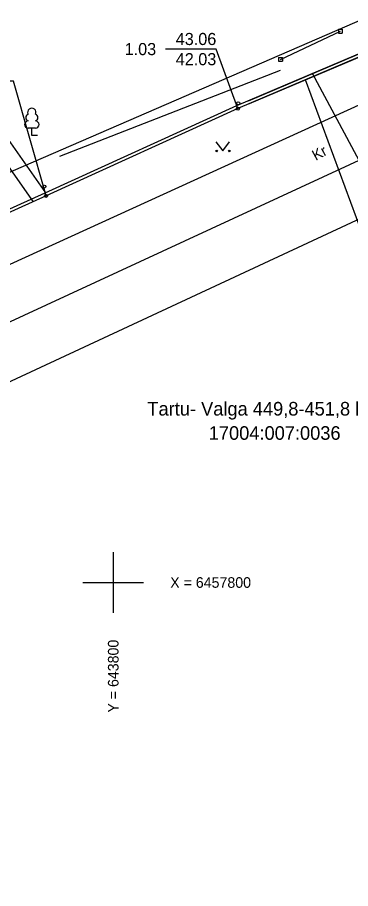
# Model space of a CAD drawing. Extents: x 642747 to 644424, y 6457048 to 6458238.
# Drawn here: x 643793.7 to 643815.7, y 6457779.8 to 6457837.3 of the extents above; entities that cross this region are included whole.
import ezdxf

# ---------------------------------------------------------------- set-up
doc = ezdxf.new("R2010")
doc.units = 0
for name, color, linetype in [('AED', 7, 'Continuous'), ('HALJASTUS', 7, 'Continuous'), ('MOOTMPUNKT', 7, 'Continuous'), ('MPKAABEL', 7, 'Continuous'), ('PIIR', 7, 'Continuous'), ('PUU', 7, 'Continuous'), ('TEE', 7, 'Continuous'), ('VORK', 7, 'Continuous')]:
    doc.layers.add(name, color=color, linetype=linetype)

msp = doc.modelspace()

# ---------------------------------------------------------------- linework, layer by layer
at = {"layer": 'AED'}
for p, q in [((643814.865, 6457836.558), (643814.865, 6457836.308)), ((643814.865, 6457836.558), (643815.115, 6457836.558)), ((643815.115, 6457836.558), (643815.115, 6457836.308)), ((643811.041, 6457834.568), (643814.99, 6457836.433)), ((643814.865, 6457836.308), (643815.115, 6457836.308)), ((643810.916, 6457834.693), (643810.916, 6457834.443)), ((643810.916, 6457834.693), (643811.166, 6457834.693)), ((643810.916, 6457834.443), (643811.166, 6457834.443)), ((643811.166, 6457834.693), (643811.166, 6457834.443))]:
    msp.add_line(p, q, dxfattribs=at)
at = {"layer": 'HALJASTUS'}
for p, q in [((643796.47, 6457828.172), (643811.037, 6457833.848)), ((643806.768, 6457829.124), (643807.232, 6457828.517)), ((643807.232, 6457828.517), (643807.677, 6457829.124))]:
    msp.add_line(p, q, dxfattribs=at)
for centre in [(643806.831, 6457828.517), (643807.66, 6457828.517)]:
    msp.add_circle(centre, 0.055, dxfattribs=at)
at = {"layer": 'MOOTMPUNKT'}
for centre in [(643808.225, 6457831.314), (643808.255, 6457831.664), (643795.459, 6457826.165), (643795.571, 6457825.549)]:
    msp.add_circle(centre, 0.1, dxfattribs=at)
at = {"layer": 'MPKAABEL'}
for p, q in [((643808.924, 6457831.83), (643817.201, 6457835.363)), ((643809.002, 6457831.646), (643817.28, 6457835.179))]:
    msp.add_line(p, q, dxfattribs=at)
for points in [[(643835.705, 6457844.22), (643835.551, 6457843.247), (643831.296, 6457840.71), (643826.858, 6457839.268), (643808.225, 6457831.314), (643795.571, 6457825.549), (643782.614, 6457819.697), (643771.25, 6457814.664), (643761.76, 6457810.093), (643750.516, 6457804.844), (643738.047, 6457799.129), (643722.816, 6457791.716), (643721.265, 6457789.996), (643720.057, 6457788.956)], [(643835.705, 6457844.22), (643835.368, 6457843.371), (643831.213, 6457840.893), (643826.788, 6457839.455), (643808.144, 6457831.497), (643795.488, 6457825.731), (643782.532, 6457819.88), (643771.166, 6457814.846), (643766.231, 6457812.468), (643765.673, 6457812.791)], [(643808.225, 6457831.314), (643806.792, 6457835.251), (643803.459, 6457835.251)], [(643795.571, 6457825.549), (643793.423, 6457833.123), (643790.09, 6457833.123)], [(643838.081, 6457819.043), (643817.924, 6457819.043), (643812.685, 6457833.218)], [(643839.649, 6457821.81), (643819.492, 6457821.81), (643813.157, 6457833.637)], [(643772.266, 6457830.154), (643792.423, 6457830.154), (643795.527, 6457825.749)], [(643772.266, 6457828.401), (643792.423, 6457828.401), (643794.707, 6457825.159)]]:
    msp.add_lwpolyline(points, dxfattribs=at)
at = {"layer": 'PIIR'}
msp.add_lwpolyline([(644053.28, 6457945.94), (643981.16, 6457903.42), (643987.64, 6457891.81), (643971.71, 6457883.41), (643965.45, 6457894.65), (643947.12, 6457884.94), (643861.19, 6457845.01), (643781.71, 6457807.93), (643688.47, 6457764.51), (643652.37, 6457747), (643563.86, 6457704.02)], dxfattribs=at)
msp.add_lwpolyline([(643775.99, 6457819.67), (643835.99, 6457845.74), (643827.02, 6457865.83), (643793.82, 6457851.69), (643783.07, 6457871.85), (643775.07, 6457886.85), (643774.36, 6457888.18), (643748.76, 6457875.47), (643749.72, 6457873.72)], close=True, dxfattribs=at)
at = {"layer": 'PUU'}
for p, q in [((643794.867, 6457830.024), (643794.387, 6457830.024)), ((643794.627, 6457829.549), (643794.627, 6457830.024)), ((643795.007, 6457829.549), (643794.627, 6457829.549))]:
    msp.add_line(p, q, dxfattribs=at)
for centre, radius, start, end in [((643794.627, 6457831.069), 0.277, 332.5799, 207.4201), ((643794.457, 6457830.722), 0.233, 109.02174, 253.14154), ((643794.797, 6457830.722), 0.233, 286.85082, 70.98591), ((643794.389, 6457830.262), 0.238, 90.0016, 269.3953), ((643794.864, 6457830.262), 0.238, 270.6047, 89.9984)]:
    msp.add_arc(centre, radius, start, end, dxfattribs=at)
at = {"layer": 'TEE'}
for points in [[(643717.93, 6457780.169), (643720.398, 6457781.982), (643720.398, 6457781.982), (643748.087, 6457795.9), (643777.315, 6457809.89), (643859.796, 6457848.118), (643888.973, 6457860.344), (643893.876, 6457862.614)], [(643837.942, 6457841.501), (643774.695, 6457812.568), (643718.55, 6457785.815), (643716.591, 6457785.218)]]:
    msp.add_lwpolyline(points, dxfattribs=at)
at = {"layer": 'VORK'}
for p, q in [((643800, 6457802), (643800, 6457798)), ((643798, 6457800), (643802, 6457800))]:
    msp.add_line(p, q, dxfattribs=at)

# ---------------------------------------------------------------- texts
at = {"layer": 'MPKAABEL'}
for s, p in [('43.06', (643804.125, 6457835.518)), ('1.03', (643800.752, 6457834.851)), ('42.03', (643804.125, 6457834.184))]:
    msp.add_text(s, height=0.8, dxfattribs=at).set_placement(p)
at = {"layer": 'PIIR'}
for s, p in [('Tartu- Valga 449,8-451,8 km', (643802.254, 6457811.033)), ('17004:007:0036', (643806.304, 6457809.43))]:
    msp.add_text(s, height=0.9, dxfattribs=at).set_placement(p)
at = {"layer": 'TEE'}
msp.add_text('Kr', height=0.7, rotation=28.61046, dxfattribs=at).set_placement((643813.365, 6457827.858))
at = {"layer": 'VORK'}
msp.add_text(' X = 6457800', height=0.7, dxfattribs=at).set_placement((643803.5, 6457799.65))
msp.add_text(' Y = 643800', height=0.7, rotation=90, dxfattribs=at).set_placement((643800.35, 6457791.144))

doc.saveas('drawing.dxf')
